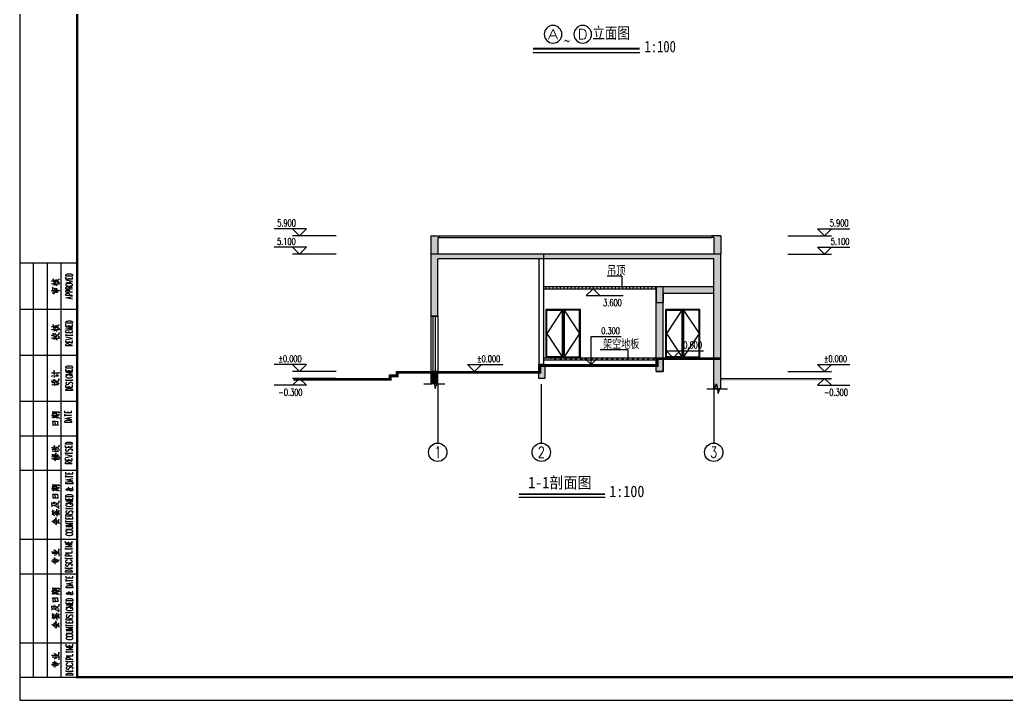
# Model space of a CAD drawing. Extents: x 5279878 to 5976284, y -275259 to -27697.
# Drawn here: x 5315627 to 5358558, y -275259 to -245676 of the extents above; entities that cross this region are included whole.
import ezdxf
from ezdxf.enums import TextEntityAlignment as Align

# ---------------------------------------------------------------- set-up
doc = ezdxf.new("R2010")
doc.units = 0
doc.header["$LTSCALE"] = 1000
doc.header["$MEASUREMENT"] = 0
doc.layers.get('0').update_dxf_attribs({"linetype": 'CONTINUOUS'})
doc.layers.add('_0', color=7, linetype='CONTINUOUS', lineweight=25)
for name, color, linetype in [('AXIS', 3, 'CONTINUOUS'), ('AXIS_TEXT', 7, 'CONTINUOUS'), ('DIM_ELEV', 3, 'CONTINUOUS'), ('DIM_SYMB', 3, 'CONTINUOUS'), ('PUB_DIM', 3, 'CONTINUOUS'), ('PUB_HATCH', 8, 'CONTINUOUS'), ('PUB_TEXT', 7, 'CONTINUOUS'), ('PUB_TITLE', 4, 'CONTINUOUS'), ('PUB_WALL', 9, 'CONTINUOUS'), ('WALL', 2, 'CONTINUOUS'), ('WINDOW', 4, 'CONTINUOUS'), ('剖面', 233, 'CONTINUOUS'), ('图名', 15, 'CONTINUOUS'), ('文字', 11, 'CONTINUOUS')]:
    doc.layers.add(name, color=color, linetype=linetype)
doc.styles.add('_HZTXT', font='txt.shx', dxfattribs={"width": 0.8, "bigfont": 'HZTXT.shx'})
doc.styles.add('_TCH_AXIS', font='COMPLEX', dxfattribs={"bigfont": 'GBCBIG'})
doc.styles.add('_TCH_DIM', font='SIMPLEX', dxfattribs={"bigfont": 'GBCBIG'})
doc.styles.add('COMPLEX', font='COMPLEX')
doc.styles.add('宋体', font='', dxfattribs={"width": 0.7})
doc.styles.get('宋体').set_extended_font_data('SimSun')

# ---------------------------------------------------------------- blocks, each defined once
blk = doc.blocks.new('_AXISO')
blk.add_circle((0, 0), 0.5)
at = {"layer": 'AXIS_TEXT', "style": 'COMPLEX', "width": 1.041667}
blk.add_attdef('A', text='', height=0.56, dxfattribs=at).set_placement((-0.25, -0.28), (0.25, -0.28), align=Align.FIT)
blk = doc.blocks.new('A$C04D97144')
for p, q in [((6, 0), (6, 180)), ((12, 0), (12, 180)), ((18, 0), (18, 180)), ((0, 160), (25, 160)), ((0, 140), (25, 140)), ((0, 120), (25, 120)), ((0, 105), (25, 105)), ((0, 90), (25, 90)), ((0, 60), (25, 60)), ((0, 45), (25, 45)), ((0, 15), (25, 15))]:
    blk.add_line(p, q)
blk.add_lwpolyline([(0, 180), (0, 0), (25, 0), (25, 180)], close=True)
for points in [[(13.86, 172.15), (14.14, 172.35), (14.27, 172.38), (14.34, 172.35)], [(14.77, 171.68), (14.55, 173.26), (14.52, 173.14), (14.6, 172.92)], [(14.74, 172.24), (14.91, 172.21), (15.58, 171.72), (15.62, 171.68), (15.41, 172.54)], [(15.05, 172.71), (15.19, 172.68), (15.62, 172.35), (15.65, 172.32), (15.93, 172.07), (16.21, 171.79), (16.46, 171.47)], [(15.62, 172.92), (15.82, 172.82), (16.28, 172.49), (16.56, 172.15), (16.86, 171.79), (17.09, 171.47), (17.27, 171.22)], [(16.39, 172.38), (16.86, 172.95), (17.09, 173.06), (16.81, 172.89)], [(22.97, 174.41), (20.03, 174.41), (20.03, 174.9), (20.17, 175.1), (20.47, 175.24), (20.72, 175.32), (21.18, 175.38), (21.87, 175.38), (22.28, 175.32), (22.58, 175.24), (22.83, 175.1), (22.97, 174.9), (22.97, 174.41), (22.97, 174.41)], [(22.97, 173), (20.03, 173), (20.03, 173.91)], [(20.03, 171.46), (22.97, 172.02), (20.03, 172.59)], [(21.43, 173), (21.43, 173.56)], [(22.97, 173), (22.97, 173.91)], [(13.78, 167.95), (14.06, 168.13), (14.27, 168.19)], [(13.81, 170.94), (13.95, 171.05), (13.92, 171.02), (17.27, 171.02), (17, 170.98), (16.72, 171.02)], [(14.56, 166.93), (14.41, 169.49), (14.31, 169.43), (14.77, 169.08)], [(14.66, 168.06), (14.71, 168.13), (17.28, 168.09), (17.03, 168.05), (16.72, 168.09)], [(14.8, 171.44), (14.97, 170.34)], [(16.18, 168.75), (16.32, 168.86), (14.97, 169.04), (15.08, 169.08), (15.27, 167.31)], [(14.99, 171.05), (15.44, 170.8), (15.79, 170.59), (16.04, 170.42), (16.29, 170.2)], [(15.02, 167.18), (15.27, 167.25), (16.53, 167.36), (16.29, 167.32), (16.18, 168.75), (16.15, 168.58), (16.21, 168.27)], [(15.19, 171.05), (15.54, 171.41)], [(15.73, 167.59), (15.62, 168.61)], [(20.03, 170.48), (20.17, 170.34), (20.47, 170.2), (20.72, 170.14), (21.18, 170.06), (21.87, 170.06), (22.28, 170.14), (22.58, 170.2), (22.83, 170.34), (22.97, 170.48), (22.97, 170.77), (22.83, 170.91), (22.58, 171.05), (22.28, 171.11), (21.87, 171.19), (21.18, 171.19), (20.72, 171.11), (20.47, 171.05), (20.17, 170.91), (20.03, 170.77), (20.03, 170.48), (20.03, 170.48)], [(22.97, 168.74), (20.03, 168.74), (20.03, 169.37), (20.17, 169.57), (20.33, 169.65), (20.58, 169.71), (20.88, 169.71), (21.18, 169.65), (21.27, 169.57), (21.43, 169.37), (21.43, 168.74)], [(22.97, 167.34), (20.03, 167.34), (20.03, 167.97), (20.17, 168.17), (20.33, 168.24), (20.58, 168.31), (21.02, 168.31), (21.27, 168.24), (21.43, 168.17), (21.57, 167.97), (21.57, 167.34)], [(21.43, 169.23), (22.97, 169.71)], [(14.27, 166.93), (14.52, 166.93), (14.71, 166.88), (14.91, 166.82), (15.05, 166.76)], [(22.97, 165.93), (20.03, 165.93), (20.03, 166.57), (20.17, 166.77), (20.33, 166.84), (20.58, 166.92), (21.02, 166.92), (21.27, 166.84), (21.43, 166.77), (21.57, 166.57), (21.57, 165.93)], [(22.97, 164.39), (20.03, 164.95), (22.97, 165.52)], [(21.98, 164.61), (21.98, 165.3)], [(22.97, 153.91), (20.03, 153.91), (20.03, 154.4), (20.17, 154.6), (20.47, 154.74), (20.72, 154.82), (21.18, 154.88), (21.87, 154.88), (22.28, 154.82), (22.58, 154.74), (22.83, 154.6), (22.97, 154.4), (22.97, 153.91), (22.97, 153.91)], [(13.81, 151.05), (13.95, 151.16), (13.92, 151.13), (17.27, 151.13), (17, 151.1), (16.72, 151.13)], [(13.86, 152.26), (14.14, 152.46), (14.27, 152.49), (14.34, 152.46)], [(14.77, 151.79), (14.55, 153.37), (14.52, 153.26), (14.6, 153.03)], [(14.74, 152.35), (14.91, 152.32), (15.58, 151.84), (15.62, 151.79), (15.41, 152.67)], [(14.8, 151.55), (14.97, 150.45)], [(14.99, 151.16), (15.44, 150.91), (15.79, 150.7), (16.04, 150.53), (16.29, 150.31)], [(15.05, 152.82), (15.19, 152.81), (15.62, 152.46), (15.65, 152.43), (15.93, 152.18), (16.21, 151.9), (16.46, 151.58)], [(15.19, 151.16), (15.54, 151.52)], [(15.62, 153.03), (15.82, 152.95), (16.28, 152.6), (16.56, 152.26), (16.86, 151.9), (17.09, 151.58), (17.27, 151.33)], [(16.39, 152.49), (16.86, 153.06), (17.09, 153.17), (16.81, 153)], [(22.97, 152.51), (20.03, 152.51), (20.03, 153.42)], [(20.03, 150.83), (22.97, 151.18), (20.03, 151.52), (22.97, 151.88), (20.03, 152.23)], [(22.97, 149.7), (20.03, 149.7), (20.03, 150.61)], [(21.43, 152.51), (21.43, 153.06)], [(21.43, 149.7), (21.43, 150.26)], [(22.97, 152.51), (22.97, 153.42)], [(22.97, 149.7), (22.97, 150.61)], [(13.81, 148.52), (14.06, 148.69), (14.23, 148.76), (14.41, 148.76)], [(13.81, 147.36), (13.98, 147.5), (13.92, 147.45), (17.27, 147.45), (17.06, 147.39), (16.78, 147.45)], [(14.71, 148.1), (14.52, 149.54), (14.49, 149.43), (14.55, 149.29)], [(14.74, 147.84), (14.94, 146.76)], [(14.91, 149.01), (15.22, 149.35), (15.36, 149.43), (15.54, 149.54)], [(14.91, 148.47), (15.13, 148.44), (15.54, 148.16), (15.82, 147.95), (15.93, 147.84)], [(14.94, 147.45), (15.33, 147.28), (15.68, 147.08), (15.99, 146.89), (16.28, 146.65)], [(15.08, 147.47), (15.44, 147.88)], [(15.33, 148.98), (15.57, 149.01), (15.96, 148.83), (16.28, 148.66), (16.53, 148.47), (16.72, 148.3), (16.92, 148.13), (17.09, 147.92), (17.27, 147.67)], [(15.73, 148.21), (15.79, 148.3), (17.09, 149.29), (17.12, 149.82), (17.03, 149.32), (16.92, 149.18)], [(20.03, 148.52), (20.03, 148.98), (20.03, 148.71), (22.89, 148.71), (22.89, 148.52), (22.89, 148.98)], [(20.03, 146.76), (22.97, 147.33), (20.03, 147.89)], [(22.97, 145.5), (20.03, 145.5), (20.03, 146.42)], [(21.43, 145.5), (21.43, 146.07)], [(22.97, 145.5), (22.97, 146.42)], [(22.97, 144.03), (20.03, 144.03), (20.03, 144.67), (20.17, 144.88), (20.33, 144.94), (20.58, 145.02), (20.88, 145.02), (21.18, 144.94), (21.27, 144.88), (21.43, 144.67), (21.43, 144.03)], [(21.43, 144.53), (22.97, 145.02)], [(15.13, 131.49), (14.99, 133.33), (14.97, 133.22), (15.02, 132.98)], [(22.97, 134.41), (20.03, 134.41), (20.03, 134.9), (20.17, 135.1), (20.47, 135.25), (20.72, 135.31), (21.18, 135.39), (21.87, 135.39), (22.28, 135.31), (22.58, 135.25), (22.83, 135.1), (22.97, 134.9), (22.97, 134.41), (22.97, 134.41)], [(22.97, 133), (20.03, 133), (20.03, 133.91)], [(21.43, 133), (21.43, 133.56)], [(22.97, 133), (22.97, 133.91)], [(13.78, 132.37), (13.98, 132.39), (17.28, 132.39), (17.06, 132.37), (16.78, 132.39)], [(13.86, 130.75), (14.14, 130.97), (14.28, 131.08), (14.45, 131.15)], [(14.14, 128.29), (14.09, 129.06), (14, 128.99), (14.23, 128.9), (14.42, 128.9), (14.6, 128.9), (14.8, 128.9), (14.88, 128.93), (14.97, 128.99), (14.99, 129.1), (15.02, 129.24), (15.02, 129.45), (14.99, 129.56), (14.94, 129.64)], [(15.13, 130.33), (15.02, 131.11), (14.97, 131.07), (16.72, 131), (16.84, 130.89), (16.04, 131.66)], [(15.51, 128.11), (15.36, 129.21), (15.27, 129.13), (15.51, 129.02), (15.79, 128.88), (16.01, 128.74), (16.21, 128.6), (16.46, 128.37), (16.7, 128.11), (16.89, 127.86), (17.03, 127.66), (17.12, 127.49)], [(15.76, 128.08), (15.76, 128.15), (17, 129.2), (17.03, 129.73), (16.95, 129.2), (16.84, 129.06)], [(22.97, 131.46), (20.03, 131.46), (22.97, 132.45), (20.03, 132.45)], [(20.72, 131.19), (20.47, 131.11), (20.17, 130.97), (20.03, 130.83), (20.03, 130.55), (20.17, 130.42), (20.47, 130.28), (20.72, 130.2), (21.18, 130.14), (21.87, 130.14), (22.28, 130.2), (22.58, 130.28), (22.83, 130.42), (22.97, 130.55), (22.97, 130.83), (22.83, 130.97), (22.58, 131.11), (22.28, 131.19), (21.87, 131.19), (21.87, 130.83)], [(20.03, 129.02), (20.03, 129.48), (20.03, 129.21), (22.89, 129.21), (22.89, 129.02), (22.89, 129.48)], [(13.92, 128.22), (14.17, 128.26), (14.45, 128.26), (14.71, 128.19), (14.97, 128.11), (15.13, 128), (15.27, 127.89), (15.41, 127.75)], [(13.98, 127.12), (14.38, 127.45), (14.55, 127.52)], [(15.16, 126.7), (15.05, 127.45), (14.94, 127.34), (15.16, 127.31), (16.67, 127.3), (16.78, 127.16), (16.18, 127.75)], [(20.47, 128.24), (20.17, 128.1), (20.03, 127.89), (20.03, 127.61), (20.17, 127.41), (20.47, 127.27), (20.72, 127.27), (21.02, 127.33), (21.18, 127.41), (21.27, 127.55), (21.57, 127.97), (21.73, 128.1), (21.87, 128.18), (22.12, 128.24), (22.58, 128.24), (22.83, 128.1), (22.97, 127.89), (22.97, 127.61), (22.83, 127.41), (22.58, 127.27)], [(22.97, 126.01), (20.03, 126.01), (20.03, 126.92)], [(22.97, 124.61), (20.03, 124.61), (20.03, 125.1), (20.17, 125.3), (20.47, 125.44), (20.72, 125.52), (21.18, 125.58), (21.87, 125.58), (22.28, 125.52), (22.58, 125.44), (22.83, 125.3), (22.97, 125.1), (22.97, 124.61), (22.97, 124.61)], [(21.43, 126.01), (21.43, 126.56)], [(22.97, 126.01), (22.97, 126.92)], [(13.75, 113.87), (13.92, 113.91), (16.13, 113.83)], [(13.92, 113.06), (14.09, 113.13), (16.21, 113.13)], [(14.14, 114.51), (14.45, 114.6), (15.08, 114.6), (15.76, 114.57), (16.18, 114.51), (16.64, 114.37), (16.92, 114.2), (17.34, 113.88)], [(14.49, 114.6), (14.34, 115.45), (14.27, 115.36), (15.13, 115.36), (15.19, 115.36), (16.46, 115.39), (16.95, 115.36), (17.23, 115.33), (17.31, 115.31), (16.95, 114.89), (17.2, 115.28)], [(14.69, 112.61), (14.52, 114.29)], [(15.16, 113.16), (15.08, 113.66)], [(15.19, 114.62), (15.11, 115.11)], [(15.65, 113.17), (15.57, 113.63)], [(15.93, 114.57), (15.93, 114.62), (15.85, 115.07)], [(16.29, 112.53), (16.07, 114.29), (16.04, 114.2), (16.13, 114.09)], [(16.39, 113.63), (16.72, 113.94), (16.86, 113.94), (16.61, 113.83)], [(16.46, 113.17), (16.61, 113.16), (16.89, 112.92), (17.09, 112.72), (17.23, 112.53)], [(22.54, 114.92), (19.59, 114.92), (19.59, 115.83)], [(19.59, 113.44), (19.59, 114.43)], [(19.59, 113.94), (22.54, 113.94)], [(22.54, 111.9), (19.59, 112.47), (22.54, 113.03)], [(22.54, 110.72), (19.59, 110.72), (19.59, 111.21), (19.75, 111.41), (20.05, 111.56), (20.3, 111.63), (20.75, 111.7), (21.44, 111.7), (21.85, 111.63), (22.15, 111.56), (22.4, 111.41), (22.54, 111.21), (22.54, 110.72), (22.54, 110.72)], [(21, 114.92), (21, 115.48)], [(21.55, 112.12), (21.55, 112.81)], [(22.54, 114.92), (22.54, 115.83)], [(14.17, 109.58), (14.45, 109.64), (15.08, 109.67), (15.73, 109.69), (15.82, 109.69), (16.28, 109.69), (16.86, 109.69), (16.67, 109.69), (16.5, 110.8), (16.7, 111.02), (16.43, 111.08), (16.1, 111.08), (15.44, 111.12), (14.77, 111.13), (14.2, 111.13), (14.28, 111.16), (14.49, 109.67)], [(15.51, 109.69), (15.33, 110.8), (15.3, 110.69), (15.41, 110.42)], [(13.84, 99.93), (14.17, 99.88), (14.63, 99.71), (15.11, 99.49), (15.41, 99.32), (15.65, 99.21), (15.85, 99.08)], [(14.49, 98.06), (14.34, 99.21), (14.27, 99.08), (15.25, 98.94), (15.25, 99.08), (15.36, 98.23), (15.11, 98.19), (15.41, 98.23), (16.7, 98.2)], [(15.16, 99.49), (14.99, 100.76), (14.97, 100.62), (15.02, 100.39)], [(15.11, 100.2), (15.27, 100.2), (15.73, 100.07), (15.99, 99.96), (16.21, 99.85), (16.42, 99.71), (16.61, 99.54), (16.81, 99.35), (16.95, 99.11), (17.09, 98.89), (17.14, 98.72), (17.2, 98.55)], [(15.54, 99.35), (15.57, 99.43), (17.09, 100.31), (17.12, 100.84), (17.03, 100.34), (16.86, 100.2)], [(16.81, 98.12), (16.04, 99)], [(22.86, 101.27), (19.92, 101.27), (19.92, 101.75), (20.06, 101.97), (20.36, 102.11), (20.61, 102.18), (21.07, 102.24), (21.76, 102.24), (22.17, 102.18), (22.47, 102.11), (22.72, 101.97), (22.86, 101.75), (22.86, 101.27), (22.86, 101.27)], [(22.86, 99.87), (19.92, 99.87), (19.92, 100.78)], [(20.36, 99.3), (20.06, 99.16), (19.92, 98.96), (19.92, 98.67), (20.06, 98.47), (20.36, 98.33), (20.61, 98.33), (20.91, 98.39), (21.07, 98.47), (21.16, 98.61), (21.46, 99.02), (21.62, 99.16), (21.76, 99.24), (22.01, 99.3), (22.47, 99.3), (22.72, 99.16), (22.86, 98.96), (22.86, 98.67), (22.72, 98.47), (22.47, 98.33)], [(21.32, 99.87), (21.32, 100.43)], [(22.86, 99.87), (22.86, 100.78)], [(13.78, 95.27), (13.95, 95.23), (14.41, 94.98), (14.45, 94.98), (14.8, 94.75), (15.08, 94.56), (15.3, 94.35), (15.51, 94.18)], [(13.84, 96.29), (14.27, 96.08), (14.6, 95.91), (14.85, 95.72), (14.91, 95.69), (15.11, 95.55)], [(14.38, 96.02), (14.41, 96.14), (14.28, 96.99), (14.23, 96.93), (14.63, 96.65), (14.97, 96.4), (15.19, 96.16), (15.4, 95.91), (15.58, 95.66), (15.71, 95.49)], [(14.66, 95.91), (14.69, 96.02), (15.71, 97.13), (15.68, 97.5), (15.68, 97.13), (15.57, 96.99)], [(14.74, 94.86), (17.23, 94.86), (17, 94.81), (16.57, 94.86)], [(14.83, 95.3), (16.46, 95.3), (16.28, 95.27), (16.13, 95.3)], [(15.41, 96.4), (15.51, 96.36), (15.54, 96.33), (15.76, 96.05), (15.96, 95.83), (16.1, 95.63)], [(15.76, 96.62), (15.87, 96.57), (15.93, 96.54), (16.21, 96.22), (16.24, 96.16), (16.39, 96), (16.53, 95.77), (16.67, 95.55)], [(16.1, 96.88), (16.29, 96.79), (16.57, 96.47), (16.81, 96.19), (16.95, 95.91), (17.12, 95.63), (17.23, 95.38), (17.28, 95.17)], [(19.92, 97.28), (19.92, 97.75), (19.92, 97.48), (22.78, 97.48), (22.78, 97.28), (22.78, 97.75)], [(19.92, 95.53), (22.86, 96.08), (19.92, 96.65)], [(22.86, 94.26), (19.92, 94.26), (19.92, 95.17)], [(21.32, 94.26), (21.32, 94.83)], [(22.86, 94.26), (22.86, 95.17)], [(22.86, 92.8), (19.92, 92.8), (19.92, 93.43), (20.06, 93.63), (20.22, 93.71), (20.47, 93.77), (20.77, 93.77), (21.07, 93.71), (21.16, 93.63), (21.32, 93.43), (21.32, 92.8)], [(21.32, 93.29), (22.86, 93.77)], [(23.05, 88.31), (20.09, 88.31), (20.09, 89.22)], [(20.09, 86.83), (20.09, 87.82)], [(20.09, 87.33), (23.05, 87.33)], [(23.05, 85.29), (20.09, 85.86), (23.05, 86.42)], [(21.49, 88.31), (21.49, 88.87)], [(22.04, 85.51), (22.04, 86.2)], [(23.05, 88.31), (23.05, 89.22)], [(13.75, 82.18), (13.92, 82.23), (16.13, 82.15)], [(14.14, 82.82), (14.45, 82.9), (15.08, 82.9), (15.76, 82.89), (16.18, 82.82), (16.64, 82.68), (16.92, 82.51), (17.34, 82.19)], [(14.49, 82.9), (14.34, 83.77), (14.27, 83.67), (15.13, 83.67), (15.19, 83.67), (16.46, 83.7), (16.95, 83.67), (17.23, 83.64), (17.31, 83.62), (16.95, 83.2), (17.2, 83.59)], [(14.69, 80.92), (14.52, 82.6)], [(15.16, 81.46), (15.08, 81.97)], [(15.19, 82.93), (15.11, 83.42)], [(15.65, 81.49), (15.57, 81.94)], [(15.93, 82.89), (15.93, 82.93), (15.85, 83.39)], [(16.29, 80.84), (16.07, 82.6), (16.04, 82.51), (16.13, 82.4)], [(16.39, 81.94), (16.72, 82.26), (16.86, 82.26), (16.61, 82.15)], [(23.05, 84.11), (20.09, 84.11), (20.09, 84.6), (20.25, 84.8), (20.55, 84.94), (20.8, 85.02), (21.26, 85.09), (21.95, 85.09), (22.34, 85.02), (22.65, 84.94), (22.89, 84.8), (23.05, 84.6), (23.05, 84.11), (23.05, 84.11)], [(21.35, 82.43), (21.26, 82.43), (21.1, 82.35), (21.1, 82.29), (21.26, 82.21), (21.49, 82.15), (22.2, 82.01), (22.65, 81.87), (22.89, 81.72), (23.05, 81.58), (23.05, 81.3), (22.89, 81.17), (22.75, 81.1), (22.5, 81.03), (22.2, 81.03), (21.95, 81.1), (21.79, 81.17), (21.26, 81.66), (21.1, 81.72), (20.8, 81.8), (20.55, 81.8), (20.25, 81.72), (20.09, 81.58), (20.25, 81.44), (20.55, 81.38), (20.8, 81.38), (21.26, 81.44), (21.65, 81.58), (22.65, 81.94), (22.89, 82.08), (23.05, 82.21), (23.05, 82.35), (22.89, 82.43), (22.75, 82.43)], [(13.92, 81.38), (14.09, 81.44), (16.21, 81.44)], [(14.17, 77.89), (14.45, 77.95), (15.08, 77.98), (15.73, 78), (15.82, 78), (16.28, 78), (16.86, 78), (16.67, 78), (16.5, 79.12), (16.7, 79.34), (16.43, 79.4), (16.1, 79.4), (15.44, 79.43), (14.77, 79.45), (14.2, 79.45), (14.28, 79.48), (14.49, 77.98)], [(15.51, 78), (15.33, 79.12), (15.3, 79.01), (15.41, 78.74)], [(16.46, 81.49), (16.61, 81.46), (16.89, 81.24), (17.09, 81.03), (17.23, 80.84)], [(23.05, 78.5), (20.09, 78.5), (20.09, 78.99), (20.25, 79.21), (20.55, 79.35), (20.8, 79.41), (21.26, 79.49), (21.95, 79.49), (22.34, 79.41), (22.65, 79.35), (22.89, 79.21), (23.05, 78.99), (23.05, 78.5), (23.05, 78.5)], [(23.05, 77.11), (20.09, 77.11), (20.09, 78.02)], [(21.49, 77.11), (21.49, 77.67)], [(23.05, 77.11), (23.05, 78.02)], [(14.14, 74.09), (14, 76.02), (13.89, 75.88), (14.06, 75.82), (14.6, 75.63), (15.13, 75.42), (15.08, 75.38), (15.08, 75.42), (14.97, 76.24), (14.88, 76.16), (15.19, 76.02), (15.47, 75.88), (15.68, 75.77), (15.85, 75.63), (16.13, 75.42), (16.35, 75.24), (16.57, 75), (16.72, 74.8), (16.89, 74.54), (17.06, 74.26), (17.2, 74.04)], [(14.23, 74.8), (14.38, 74.8), (14.91, 74.69), (15.22, 74.61), (15.54, 74.5), (15.87, 74.36), (16.15, 74.18), (16.5, 73.98), (16.75, 73.79), (16.98, 73.55), (17.09, 73.44)], [(15.05, 71.43), (16.13, 72.56), (16.13, 73.02), (16.1, 72.56), (15.9, 72.33)], [(15.22, 74.69), (17.12, 76.16), (17.12, 76.76), (17.06, 76.23), (17.03, 76.16), (16.81, 75.94)], [(23.05, 75.57), (20.09, 75.57), (23.05, 76.56), (20.09, 76.56)], [(20.8, 75.28), (20.55, 75.22), (20.25, 75.08), (20.09, 74.94), (20.09, 74.65), (20.25, 74.51), (20.55, 74.37), (20.8, 74.31), (21.26, 74.23), (21.95, 74.23), (22.34, 74.31), (22.65, 74.37), (22.89, 74.51), (23.05, 74.65), (23.05, 74.94), (22.89, 75.08), (22.65, 75.22), (22.34, 75.28), (21.95, 75.28), (21.95, 74.94)], [(20.11, 73.11), (20.11, 73.59), (20.11, 73.32), (22.95, 73.32), (22.95, 73.11), (22.95, 73.59)], [(13.92, 72), (14.06, 72.03), (14.85, 71.69)], [(13.92, 70.95), (14.12, 70.92), (14.55, 70.7), (14.88, 70.49), (15.16, 70.27)], [(14.23, 67.74), (15.76, 69.05), (15.76, 69.08), (15.79, 69.5), (15.71, 69.05), (15.57, 68.87)], [(14.49, 70.73), (14.41, 71.54)], [(14.56, 71.83), (14.42, 72.85)], [(14.52, 70.92), (14.94, 71.12)], [(14.6, 72.14), (15.05, 72.39)], [(14.85, 71.48), (14.99, 71.47), (15.51, 71.01), (15.57, 70.98), (15.82, 70.74), (16.13, 70.35), (16.28, 70.16), (16.42, 69.96)], [(15.76, 71.86), (15.87, 70.95)], [(16.04, 66.69), (16.07, 66.82), (15.9, 68.76), (15.87, 68.65), (15.9, 68.54)], [(16.04, 71.37), (16.46, 71.48), (16.7, 71.43), (16.39, 71.43)], [(16.07, 72.08), (16.28, 72.08), (17.06, 71.75)], [(16.28, 70.84), (16.64, 70.98), (16.81, 70.98), (16.57, 70.95)], [(17.14, 70.46), (17, 72.63), (17, 72.49), (17.03, 72.17)], [(20.55, 72.35), (20.25, 72.2), (20.09, 72), (20.09, 71.72), (20.25, 71.51), (20.55, 71.37), (20.8, 71.37), (21.1, 71.43), (21.26, 71.51), (21.35, 71.65), (21.65, 72.06), (21.79, 72.2), (21.95, 72.28), (22.2, 72.35), (22.65, 72.35), (22.89, 72.2), (23.05, 72), (23.05, 71.72), (22.89, 71.51), (22.65, 71.37)], [(23.05, 70.04), (20.09, 70.04), (20.09, 70.66), (20.25, 70.88), (20.39, 70.95), (20.64, 71.03), (20.94, 71.03), (21.26, 70.95), (21.35, 70.88), (21.49, 70.66), (21.49, 70.04)], [(23.05, 68.7), (20.09, 68.7), (20.09, 69.61)], [(21.49, 70.52), (23.05, 71.03)], [(21.49, 68.7), (21.49, 69.27)], [(23.05, 68.7), (23.05, 69.61)], [(13.89, 67.85), (14.03, 67.84), (14.49, 67.57), (14.97, 67.24), (15.27, 66.96), (15.62, 66.61), (15.93, 66.27)], [(15.4, 67.27), (15.4, 67.29), (15.4, 67.35), (15.27, 68.26), (15.27, 68.13), (15.33, 67.99)], [(16.13, 67.63), (16.24, 67.6), (16.78, 67.18), (17.09, 66.93), (17.12, 66.83), (16.86, 68.4), (16.39, 67.99)], [(16.86, 68.4), (17, 68.51), (17.17, 68.59)], [(20.09, 67.24), (20.09, 68.21)], [(20.09, 67.73), (23.05, 67.73)], [(23.05, 65.76), (20.09, 65.76), (23.05, 66.75), (20.09, 66.75)], [(20.09, 64.44), (22.2, 64.44), (22.65, 64.51), (22.89, 64.65), (23.05, 64.85), (23.05, 64.99), (22.89, 65.21), (22.65, 65.35), (22.2, 65.42), (20.09, 65.42)], [(20.09, 63.39), (20.25, 63.25), (20.55, 63.11), (20.8, 63.05), (21.26, 62.97), (21.95, 62.97), (22.34, 63.05), (22.65, 63.11), (22.89, 63.25), (23.05, 63.39), (23.05, 63.67), (22.89, 63.81), (22.65, 63.94), (22.34, 64.02), (21.95, 64.08), (21.26, 64.08), (20.8, 64.02), (20.55, 63.94), (20.25, 63.81), (20.09, 63.67), (20.09, 63.39), (20.09, 63.39)], [(20.8, 62.68), (20.55, 62.62), (20.25, 62.48), (20.09, 62.34), (20.09, 62.06), (20.25, 61.91), (20.55, 61.77), (20.8, 61.71), (21.26, 61.63), (21.95, 61.63), (22.34, 61.71), (22.65, 61.77), (22.89, 61.91), (23.05, 62.06), (23.05, 62.34), (22.89, 62.48), (22.65, 62.62), (22.34, 62.68)], [(17.12, 52.63), (16.98, 55.83), (16.95, 55.69), (17, 55.38)], [(22.81, 58.27), (19.86, 58.27), (19.86, 59.18)], [(22.81, 56.73), (19.86, 56.73), (22.81, 57.72), (19.86, 57.72)], [(19.87, 55.68), (19.87, 56.15), (19.87, 55.88), (22.72, 55.88), (22.72, 55.68), (22.72, 56.15)], [(21.26, 58.27), (21.26, 58.83)], [(22.81, 58.27), (22.81, 59.18)], [(13.86, 54.53), (14.09, 54.59), (17.03, 54.53)], [(14.06, 53.82), (14.31, 53.87), (17.06, 53.87)], [(14.8, 55.44), (15.16, 55.38), (15.71, 55.02), (16.28, 54.56)], [(14.91, 53.02), (15.85, 53.43), (16.15, 53.48)], [(15.36, 49.2), (15.19, 52.03), (15.16, 51.89), (15.19, 51.72)], [(19.86, 54.07), (22.81, 54.07), (22.81, 54.91)], [(22.81, 52.6), (19.86, 52.6), (19.86, 53.23), (20.01, 53.45), (20.16, 53.51), (20.41, 53.59), (20.86, 53.59), (21.11, 53.51), (21.26, 53.45), (21.41, 53.23), (21.41, 52.6)], [(19.87, 51.48), (19.87, 51.95), (19.87, 51.69), (22.72, 51.69), (22.72, 51.48), (22.72, 51.95)], [(13.84, 50.54), (14.06, 50.56), (15.11, 50.34), (16.04, 50.08), (15.99, 50.02), (15.79, 51.39), (15.71, 51.36), (16.84, 50.68)], [(14.74, 49.71), (14.55, 51.5), (14.55, 51.39), (14.6, 51.18)], [(16.46, 50.05), (16.7, 50.4), (16.84, 50.62), (16.98, 50.87), (17.09, 51.01), (17.23, 51.11)], [(20.56, 50.85), (20.31, 50.78), (20.01, 50.65), (19.86, 50.51), (19.86, 50.23), (20.01, 50.08), (20.31, 49.94), (20.56, 49.88), (21.02, 49.8), (21.71, 49.8), (22.1, 49.88), (22.42, 49.94), (22.65, 50.08), (22.81, 50.23), (22.81, 50.51), (22.65, 50.65), (22.42, 50.78), (22.1, 50.85)], [(20.31, 49.31), (20.01, 49.17), (19.86, 48.97), (19.86, 48.69), (20.01, 48.47), (20.31, 48.34), (20.56, 48.34), (20.86, 48.4), (21.02, 48.47), (21.11, 48.61), (21.41, 49.03), (21.55, 49.17), (21.71, 49.24), (21.96, 49.31), (22.42, 49.31), (22.65, 49.17), (22.81, 48.97), (22.81, 48.69), (22.65, 48.47), (22.42, 48.34)], [(19.87, 47.29), (19.87, 47.74), (19.87, 47.48), (22.72, 47.48), (22.72, 47.29), (22.72, 47.74)], [(22.81, 45.67), (19.86, 45.67), (19.86, 46.16), (20.01, 46.38), (20.31, 46.52), (20.56, 46.58), (21.02, 46.66), (21.71, 46.66), (22.1, 46.58), (22.42, 46.52), (22.65, 46.38), (22.81, 46.16), (22.81, 45.67), (22.81, 45.67)], [(23.13, 43.08), (20.19, 43.08), (20.19, 43.99)], [(21.59, 43.08), (21.59, 43.64)], [(23.13, 43.08), (23.13, 43.99)], [(14.49, 37.91), (14.34, 38.76), (14.27, 38.68), (15.13, 38.68), (15.19, 38.68), (16.46, 38.71), (16.95, 38.68), (17.23, 38.65), (17.31, 38.62), (16.95, 38.19), (17.2, 38.59)], [(20.19, 41.62), (20.19, 42.59)], [(20.19, 42.1), (23.13, 42.1)], [(23.13, 40.08), (20.19, 40.63), (23.13, 41.19)], [(23.13, 38.88), (20.19, 38.88), (20.19, 39.37), (20.33, 39.58), (20.63, 39.72), (20.88, 39.79), (21.33, 39.86), (22.03, 39.86), (22.43, 39.79), (22.73, 39.72), (22.98, 39.58), (23.13, 39.37), (23.13, 38.88), (23.13, 38.88)], [(22.14, 40.28), (22.14, 40.97)], [(13.75, 37.17), (13.92, 37.23), (16.13, 37.14)], [(13.92, 36.39), (14.09, 36.43), (16.21, 36.43)], [(14.14, 37.83), (14.45, 37.91), (15.08, 37.91), (15.76, 37.88), (16.18, 37.83), (16.64, 37.69), (16.92, 37.52), (17.34, 37.2)], [(14.17, 32.9), (14.45, 32.95), (15.08, 32.98), (15.73, 33.01), (15.82, 33.01), (16.28, 33.01), (16.86, 33.01), (16.67, 33.01), (16.5, 34.11), (16.7, 34.34), (16.43, 34.39), (16.1, 34.39), (15.44, 34.42), (14.77, 34.45), (14.2, 34.45), (14.28, 34.49), (14.49, 32.98)], [(14.69, 35.93), (14.52, 37.6)], [(15.16, 36.46), (15.08, 36.98)], [(15.19, 37.94), (15.11, 38.43)], [(15.65, 36.5), (15.57, 36.95)], [(15.93, 37.88), (15.93, 37.94), (15.85, 38.4)], [(16.29, 35.84), (16.07, 37.6), (16.04, 37.52), (16.13, 37.41)], [(16.39, 36.95), (16.72, 37.27), (16.86, 37.27), (16.61, 37.14)], [(16.46, 36.5), (16.61, 36.46), (16.89, 36.24), (17.09, 36.04), (17.23, 35.84)], [(21.43, 37.2), (21.33, 37.2), (21.18, 37.12), (21.18, 37.06), (21.33, 36.98), (21.59, 36.92), (22.28, 36.78), (22.73, 36.64), (22.98, 36.5), (23.13, 36.35), (23.13, 36.09), (22.98, 35.95), (22.83, 35.87), (22.58, 35.8), (22.28, 35.8), (22.03, 35.87), (21.88, 35.95), (21.33, 36.43), (21.18, 36.5), (20.88, 36.57), (20.63, 36.57), (20.33, 36.5), (20.19, 36.35), (20.33, 36.21), (20.63, 36.15), (20.88, 36.15), (21.33, 36.21), (21.73, 36.35), (22.73, 36.72), (22.98, 36.86), (23.13, 36.98), (23.13, 37.12), (22.98, 37.2), (22.83, 37.2)], [(14.14, 29.1), (14, 31.03), (13.89, 30.89), (14.06, 30.82), (14.6, 30.62), (15.13, 30.43), (15.08, 30.37), (15.08, 30.43), (14.97, 31.25), (14.88, 31.17), (15.19, 31.03), (15.47, 30.89), (15.68, 30.76), (15.85, 30.62), (16.13, 30.43), (16.35, 30.23), (16.57, 30.01), (16.72, 29.8), (16.89, 29.55), (17.06, 29.27), (17.2, 29.03)], [(15.22, 29.69), (17.12, 31.17), (17.12, 31.77), (17.06, 31.22), (17.03, 31.17), (16.81, 30.93)], [(15.51, 33.01), (15.33, 34.11), (15.3, 34), (15.41, 33.75)], [(23.13, 33.28), (20.19, 33.28), (20.19, 33.78), (20.33, 33.98), (20.63, 34.12), (20.88, 34.19), (21.33, 34.27), (22.03, 34.27), (22.43, 34.19), (22.73, 34.12), (22.98, 33.98), (23.13, 33.78), (23.13, 33.28), (23.13, 33.28)], [(23.13, 31.88), (20.19, 31.88), (20.19, 32.79)], [(23.13, 30.34), (20.19, 30.34), (23.13, 31.33), (20.19, 31.33)], [(20.88, 30.06), (20.63, 29.99), (20.33, 29.85), (20.19, 29.71), (20.19, 29.43), (20.33, 29.29), (20.63, 29.14), (20.88, 29.08), (21.33, 29.02), (22.03, 29.02), (22.43, 29.08), (22.73, 29.14), (22.98, 29.29), (23.13, 29.43), (23.13, 29.71), (22.98, 29.85), (22.73, 29.99), (22.43, 30.06), (22.03, 30.06), (22.03, 29.71)], [(21.59, 31.88), (21.59, 32.44)], [(23.13, 31.88), (23.13, 32.79)], [(13.92, 26.99), (14.06, 27.02), (14.85, 26.69)], [(13.92, 25.95), (14.12, 25.92), (14.55, 25.69), (14.88, 25.5), (15.16, 25.26)], [(14.23, 29.8), (14.38, 29.8), (14.91, 29.69), (15.22, 29.6), (15.54, 29.49), (15.87, 29.35), (16.15, 29.18), (16.5, 28.99), (16.75, 28.78), (16.98, 28.56), (17.09, 28.45)], [(14.49, 25.72), (14.41, 26.55)], [(14.56, 26.83), (14.42, 27.86)], [(14.52, 25.92), (14.94, 26.13)], [(14.6, 27.15), (15.05, 27.4)], [(14.85, 26.49), (14.99, 26.46), (15.51, 26), (15.57, 25.99), (15.82, 25.75), (16.13, 25.36), (16.28, 25.15), (16.42, 24.97)], [(15.05, 26.43), (16.13, 27.57), (16.13, 28.01), (16.1, 27.57), (15.9, 27.34)], [(15.76, 26.85), (15.87, 25.95)], [(16.04, 26.38), (16.46, 26.49), (16.7, 26.43), (16.39, 26.43)], [(16.07, 27.09), (16.28, 27.09), (17.06, 26.74)], [(16.28, 25.84), (16.64, 25.99), (16.81, 25.99), (16.57, 25.95)], [(17.14, 25.47), (17, 27.62), (17, 27.48), (17.03, 27.16)], [(20.19, 27.89), (20.19, 28.36), (20.19, 28.09), (23.05, 28.09), (23.05, 27.89), (23.05, 28.36)], [(20.63, 27.12), (20.33, 26.98), (20.19, 26.77), (20.19, 26.49), (20.33, 26.28), (20.63, 26.14), (20.88, 26.14), (21.18, 26.21), (21.33, 26.28), (21.43, 26.43), (21.73, 26.83), (21.88, 26.98), (22.03, 27.05), (22.28, 27.12), (22.73, 27.12), (22.98, 26.98), (23.13, 26.77), (23.13, 26.49), (22.98, 26.28), (22.73, 26.14)], [(23.13, 24.81), (20.19, 24.81), (20.19, 25.44), (20.33, 25.66), (20.49, 25.72), (20.74, 25.8), (21.04, 25.8), (21.33, 25.72), (21.43, 25.66), (21.59, 25.44), (21.59, 24.81)], [(21.59, 25.3), (23.13, 25.8)], [(13.89, 22.86), (14.03, 22.83), (14.49, 22.58), (14.97, 22.23), (15.27, 21.95), (15.62, 21.62), (15.93, 21.27)], [(14.23, 22.75), (15.76, 24.05), (15.76, 24.09), (15.79, 24.51), (15.71, 24.05), (15.57, 23.88)], [(15.4, 22.26), (15.4, 22.29), (15.4, 22.36), (15.27, 23.25), (15.27, 23.14), (15.33, 23)], [(16.04, 21.7), (16.07, 21.81), (15.9, 23.77), (15.87, 23.66), (15.9, 23.54)], [(16.13, 22.64), (16.24, 22.61), (16.78, 22.18), (17.09, 21.93), (17.12, 21.84), (16.86, 23.39), (16.39, 23)], [(16.86, 23.39), (17, 23.52), (17.17, 23.6)], [(23.13, 23.49), (20.19, 23.49), (20.19, 24.38)], [(20.19, 22.01), (20.19, 22.99)], [(20.19, 22.5), (23.13, 22.5)], [(23.13, 20.54), (20.19, 20.54), (23.13, 21.52), (20.19, 21.52)], [(21.59, 23.49), (21.59, 24.04)], [(23.13, 23.49), (23.13, 24.38)], [(20.19, 19.22), (22.28, 19.22), (22.73, 19.28), (22.98, 19.42), (23.13, 19.62), (23.13, 19.77), (22.98, 19.99), (22.73, 20.13), (22.28, 20.19), (20.19, 20.19)], [(20.19, 18.16), (20.33, 18.02), (20.63, 17.88), (20.88, 17.82), (21.33, 17.74), (22.03, 17.74), (22.43, 17.82), (22.73, 17.88), (22.98, 18.02), (23.13, 18.16), (23.13, 18.45), (22.98, 18.59), (22.73, 18.73), (22.43, 18.79), (22.03, 18.85), (21.33, 18.85), (20.88, 18.79), (20.63, 18.73), (20.33, 18.59), (20.19, 18.45), (20.19, 18.16), (20.19, 18.16)], [(20.88, 17.46), (20.63, 17.39), (20.33, 17.25), (20.19, 17.11), (20.19, 16.83), (20.33, 16.69), (20.63, 16.54), (20.88, 16.48), (21.33, 16.42), (22.03, 16.42), (22.43, 16.48), (22.73, 16.54), (22.98, 16.69), (23.13, 16.83), (23.13, 17.11), (22.98, 17.25), (22.73, 17.39), (22.43, 17.46)], [(23.13, 13.43), (20.19, 13.43), (20.19, 14.35)], [(21.59, 13.43), (21.59, 14)], [(23.13, 13.43), (23.13, 14.35)], [(13.86, 9.54), (14.09, 9.59), (17.03, 9.54)], [(14.06, 8.82), (14.31, 8.88), (17.06, 8.88)], [(14.8, 10.43), (15.16, 10.39), (15.71, 10.01), (16.28, 9.55)], [(17.12, 7.64), (16.98, 10.84), (16.95, 10.7), (17, 10.39)], [(23.13, 11.89), (20.19, 11.89), (23.13, 12.87), (20.19, 12.87)], [(20.19, 10.84), (20.19, 11.31), (20.19, 11.05), (23.05, 11.05), (23.05, 10.84), (23.05, 11.31)], [(20.19, 9.24), (23.13, 9.24), (23.13, 10.07)], [(23.13, 7.76), (20.19, 7.76), (20.19, 8.39), (20.33, 8.61), (20.49, 8.67), (20.74, 8.75), (21.18, 8.75), (21.43, 8.67), (21.59, 8.61), (21.73, 8.39), (21.73, 7.76)], [(13.84, 5.53), (14.06, 5.56), (15.11, 5.34), (16.04, 5.08), (15.99, 5.03), (15.79, 6.38), (15.71, 6.37), (16.84, 5.67)], [(14.74, 4.72), (14.55, 6.51), (14.55, 6.38), (14.6, 6.19)], [(14.91, 8.03), (15.85, 8.42), (16.15, 8.49)], [(15.36, 4.2), (15.19, 7.04), (15.16, 6.9), (15.19, 6.73)], [(16.46, 5.06), (16.7, 5.39), (16.84, 5.63), (16.98, 5.88), (17.09, 6.02), (17.23, 6.1)], [(20.19, 6.65), (20.19, 7.12), (20.19, 6.85), (23.05, 6.85), (23.05, 6.65), (23.05, 7.12)], [(20.88, 6.02), (20.63, 5.94), (20.33, 5.8), (20.19, 5.66), (20.19, 5.39), (20.33, 5.25), (20.63, 5.11), (20.88, 5.03), (21.33, 4.97), (22.03, 4.97), (22.43, 5.03), (22.73, 5.11), (22.98, 5.25), (23.13, 5.39), (23.13, 5.66), (22.98, 5.8), (22.73, 5.94), (22.43, 6.02)], [(20.63, 4.48), (20.33, 4.34), (20.19, 4.12), (20.19, 3.85), (20.33, 3.63), (20.63, 3.49), (20.88, 3.49), (21.18, 3.57), (21.33, 3.63), (21.43, 3.77), (21.73, 4.2), (21.88, 4.34), (22.03, 4.4), (22.28, 4.48), (22.73, 4.48), (22.98, 4.34), (23.13, 4.12), (23.13, 3.85), (22.98, 3.63), (22.73, 3.49)], [(20.19, 2.45), (20.19, 2.91), (20.19, 2.64), (23.05, 2.64), (23.05, 2.45), (23.05, 2.91)], [(23.13, 0.84), (20.19, 0.84), (20.19, 1.32), (20.33, 1.54), (20.63, 1.67), (20.88, 1.75), (21.33, 1.81), (22.03, 1.81), (22.43, 1.75), (22.73, 1.67), (22.98, 1.54), (23.13, 1.32), (23.13, 0.84), (23.13, 0.84)]]:
    blk.add_lwpolyline(points)
blk = doc.blocks.new('A$C1BD43FEB')
blk.add_blockref('A$C04D97144', (0, 0))
blk = doc.blocks.new('GXED01100007000C')
blk.add_blockref('A$C1BD43FEB', (-25, 0))
blk = doc.blocks.new('$TCHSYS$WIN2D')
for p, q in [((-0.5, 0.5), (0.5, 0.5)), ((-0.5, 0.5), (-0.5, -0.5)), ((0.5, 0.5), (0.5, -0.5)), ((0.5, 0.167), (-0.5, 0.167)), ((0.5, -0.167), (-0.5, -0.167)), ((-0.5, -0.5), (0.5, -0.5))]:
    blk.add_line(p, q)

msp = doc.modelspace()

# ---------------------------------------------------------------- hatches: boundary and pattern name
h = msp.add_hatch(color=0)
h.dxf.hatch_style = 1
h.paths.add_polyline_path([(5345799.9, -257267.1), (5343300.2, -257267.1), (5343300.2, -257967.1), (5343600.6, -257967.1), (5343600.6, -257567.1), (5345799.9, -257567.1)])
h = msp.add_hatch(color=0)
h.dxf.hatch_style = 1
h.paths.add_polyline_path([(5343300.2, -260967.1), (5343600.2, -260967.1), (5343600.2, -260367.1), (5343300.2, -260367.1)])
h = msp.add_hatch(color=0)
h.dxf.hatch_style = 1
h.paths.add_polyline_path([(5338449.9, -260667.1), (5338199.9, -260667.1), (5338199.9, -261267.1), (5338449.9, -261267.1)])
at = {"layer": '_0'}
for points in [[(5333499.9, -255066.9), (5333879.9, -255066.9), (5333879.9, -255146.9), (5333799.9, -255146.9), (5333799.9, -255866.9), (5333499.9, -255866.9)], [(5346099.9, -255066.9), (5345719.9, -255066.9), (5345719.9, -255146.9), (5345799.9, -255146.9), (5345799.9, -255866.9), (5346099.9, -255866.9)], [(5346099.9, -261267.1), (5346099.9, -261367.1), (5350913, -261367.1), (5350913, -261267.1)]]:
    msp.add_hatch(color=0, dxfattribs=at).paths.add_polyline_path(points)
h = msp.add_hatch(dxfattribs=at)
h.set_pattern_fill('ANSI31', color=0, scale=100, angle=45, style=0)
h.set_pattern_definition([(90, (-3725167.28, 463977.65), (-158.75, 1e-14), [])])
h.paths.add_polyline_path([(5343300.2, -257367.1), (5343300.2, -257267.1), (5338399.9, -257267.1), (5338399.9, -257367.1)])
h = msp.add_hatch(dxfattribs=at)
h.set_pattern_fill('ANSI31', color=0, scale=100, style=0)
h.set_pattern_definition([(45, (-3725167.28, 463977.65), (-112.2532015, 112.2532015), [])])
h.paths.add_polyline_path([(5343300.2, -260467.1), (5343300.2, -260367.1), (5338699.9, -260367.1), (5338699.9, -260467.1)])
at = {"layer": 'PUB_HATCH'}
for points in [[(5333539.9, -255906.9), (5333499.9, -255866.9), (5333499.9, -258567.1), (5333799.9, -258567.1), (5333799.9, -256066.9), (5333759.9, -256026.9)], [(5338299.9, -256066.9), (5338299.9, -255866.9), (5333499.9, -255866.9), (5333539.9, -255906.9), (5333759.9, -256026.9), (5333799.9, -256066.9)], [(5345839.9, -256026.9), (5346059.9, -255906.9), (5346099.9, -255866.9), (5338299.9, -255866.9), (5338299.9, -256066.9), (5345799.9, -256066.9)], [(5345799.9, -261719.4), (5346099.9, -261719.4), (5346099.9, -255866.9), (5346059.9, -255906.9), (5345839.9, -256026.9), (5345799.9, -256066.9)], [(5343300.2, -260972.2), (5343600.2, -260972.2), (5343600.2, -257267.1), (5343300.2, -257267.1)], [(5333799.9, -261491.8), (5333799.9, -260967.1), (5333499.9, -260967.1), (5333499.9, -261491.8)]]:
    msp.add_hatch(color=256, dxfattribs=at).paths.add_polyline_path(points)
at = {"layer": 'PUB_WALL'}
for color, points in [(256, [(5333499.9, -255866.9), (5333499.9, -258567.1), (5333539.9, -258527.1), (5333539.9, -255906.9)]), (0, [(5338299.9, -255866.9), (5333499.9, -255866.9), (5333539.9, -255906.9), (5338299.9, -255906.9)]), (0, [(5346099.9, -255866.9), (5338299.9, -255866.9), (5338299.9, -255906.9), (5346059.9, -255906.9)]), (256, [(5346099.9, -261719.4), (5346099.9, -255866.9), (5346059.9, -255906.9), (5346059.9, -261719.4)]), (256, [(5333799.9, -258567.1), (5333799.9, -256066.9), (5333759.9, -256026.9), (5333759.9, -258527.1)]), (0, [(5338299.9, -256066.9), (5333799.9, -256066.9), (5333759.9, -256026.9), (5338299.9, -256026.9)]), (0, [(5338199.9, -256066.9), (5338199.9, -260667.1), (5338239.9, -260667.1), (5338239.9, -256066.9)]), (0, [(5345799.9, -256066.9), (5338299.9, -256066.9), (5338299.9, -256026.9), (5345839.9, -256026.9)]), (0, [(5338399.9, -256066.9), (5338399.9, -260667.1), (5338359.9, -260667.1), (5338359.9, -256066.9)]), (256, [(5345799.9, -261719.4), (5345799.9, -256066.9), (5345839.9, -256026.9), (5345839.9, -261719.4)]), (256, [(5343300.2, -260972.2), (5343300.2, -257267.1), (5343340.2, -257267.1), (5343340.2, -260972.2)]), (256, [(5343300.2, -257267.1), (5343600.2, -257267.1), (5343600.2, -257307.1), (5343300.2, -257307.1)]), (256, [(5343600.2, -260972.2), (5343600.2, -257267.1), (5343560.2, -257267.1), (5343560.2, -260972.2)]), (256, [(5333499.9, -258567.1), (5333799.9, -258567.1), (5333759.9, -258527.1), (5333539.9, -258527.1)]), (256, [(5333799.9, -260967.1), (5333499.9, -260967.1), (5333539.9, -261007.1), (5333759.9, -261007.1)]), (256, [(5333499.9, -260967.1), (5333499.9, -261491.8), (5333539.9, -261451.8), (5333539.9, -261007.1)]), (256, [(5333799.9, -261491.8), (5333799.9, -260967.1), (5333759.9, -261007.1), (5333759.9, -261451.8)]), (0, [(5338399.9, -260667.1), (5338199.9, -260667.1), (5338199.9, -260627.1), (5338399.9, -260627.1)]), (256, [(5343300.2, -260972.2), (5343600.2, -260972.2), (5343600.2, -260932.2), (5343300.2, -260932.2)]), (256, [(5333499.9, -261491.8), (5333799.9, -261491.8), (5333759.9, -261451.8), (5333539.9, -261451.8)]), (256, [(5345799.9, -261719.4), (5346099.9, -261719.4), (5346099.9, -261679.4), (5345799.9, -261679.4)])]:
    msp.add_hatch(color=color, dxfattribs=at).paths.add_polyline_path(points)

# ---------------------------------------------------------------- linework, layer by layer
at = {"color": 0}
msp.add_line((5343300.2, -257967.1), (5343600.6, -257967.1), dxfattribs=at)
at = {"color": 0, "const_width": 100}
msp.add_lwpolyline([(5327519.2, -261317.1), (5331749.9, -261317.1), (5331749.9, -261167.1), (5332049.9, -261167.1), (5332049.9, -261017.1), (5338249.9, -261017.1), (5338249.9, -260717.1), (5343350.2, -260717.1), (5343350.2, -260417.1), (5346099.9, -260417.1)], dxfattribs=at)
at = {"color": 0}
for points in [[(5327519.2, -261267.1), (5331699.9, -261267.1), (5331699.9, -261117.1), (5331999.9, -261117.1), (5331999.9, -260967.1), (5338199.9, -260967.1), (5338199.9, -260667.1), (5343300.2, -260667.1), (5343300.2, -260367.1), (5346099.9, -260367.1)], [(5343300.2, -260367.1), (5343600.2, -260367.1), (5343600.2, -260967.1), (5343300.2, -260967.1), (5343300.2, -260367.1)], [(5327519.2, -261267.1), (5331699.9, -261267.1), (5331699.9, -261117.1), (5331999.9, -261117.1), (5331999.9, -260967.1)], [(5338199.9, -260667.1), (5338449.9, -260667.1), (5338449.9, -261267.1), (5338199.9, -261267.1), (5338199.9, -260667.1)]]:
    msp.add_lwpolyline(points, dxfattribs=at)
at = {"layer": '_0', "color": 0}
for p, q in [((5333879.9, -255066.9), (5345719.9, -255066.9)), ((5333879.9, -255146.9), (5345719.9, -255146.9)), ((5338399.9, -255866.9), (5338399.9, -257267.1)), ((5338399.9, -257267.1), (5343300.2, -257267.1)), ((5338399.9, -257367.1), (5343300.2, -257367.1)), ((5338399.9, -257367.1), (5338399.9, -260367.1)), ((5343300.2, -257267.1), (5345800.2, -257267.1)), ((5343600.6, -257567.1), (5345800.2, -257567.1)), ((5338399.9, -260367.1), (5343699.9, -260367.1)), ((5338399.9, -260467.1), (5343300.2, -260467.1)), ((5338399.9, -260467.1), (5338399.9, -260667.1)), ((5343899.9, -260367.1), (5345799.9, -260367.1))]:
    msp.add_line(p, q, dxfattribs=at)
for points in [[(5331999.9, -261117.1), (5331999.9, -260967.1), (5333499.9, -260967.1)], [(5331699.9, -261267.1), (5331699.9, -261117.1), (5331999.9, -261117.1)], [(5346099.9, -261267.1), (5350913, -261267.1)]]:
    msp.add_lwpolyline(points, dxfattribs=at)
at = {"layer": 'AXIS', "color": 0}
for p, q in [((5333799.9, -261512), (5333799.9, -264080.1)), ((5338299.9, -261512), (5338299.9, -264080.1)), ((5345799.9, -261512), (5345799.9, -264080.1))]:
    msp.add_line(p, q, dxfattribs=at)
at = {"layer": 'DIM_ELEV'}
for p, q in [((5328087.4, -254766.9), (5326683.4, -254766.9)), ((5327787.4, -255066.9), (5327487.4, -254766.9)), ((5327787.4, -255066.9), (5328087.4, -254766.9)), ((5350613, -255066.9), (5350313, -254766.9)), ((5350313, -254766.9), (5351717, -254766.9)), ((5350613, -255066.9), (5350913, -254766.9)), ((5329384.7, -255066.9), (5327487.4, -255066.9)), ((5349015.7, -255066.9), (5350913, -255066.9)), ((5328087.4, -255566.9), (5326683.4, -255566.9)), ((5327787.4, -255866.9), (5327487.4, -255566.9)), ((5329384.7, -255866.9), (5327487.4, -255866.9)), ((5327787.4, -255866.9), (5328087.4, -255566.9)), ((5349015.7, -255866.9), (5350913, -255866.9)), ((5350613, -255866.9), (5350313, -255566.9)), ((5350313, -255566.9), (5351717, -255566.9)), ((5350613, -255866.9), (5350913, -255566.9)), ((5328087.4, -260667.1), (5326683.4, -260667.1)), ((5327787.4, -260967.1), (5327487.4, -260667.1)), ((5329384.7, -260967.1), (5327487.4, -260967.1)), ((5327787.4, -260967.1), (5328087.4, -260667.1)), ((5349015.7, -260967.1), (5350913, -260967.1)), ((5350613, -260967.1), (5350313, -260667.1)), ((5350313, -260667.1), (5351717, -260667.1)), ((5350613, -260967.1), (5350913, -260667.1)), ((5327787.4, -261267.1), (5327487.4, -261567.1)), ((5329384.7, -261267.1), (5327487.4, -261267.1)), ((5327787.4, -261267.1), (5328087.4, -261567.1)), ((5349015.7, -261267.1), (5350913, -261267.1)), ((5350613, -261267.1), (5350313, -261567.1)), ((5350613, -261267.1), (5350913, -261567.1)), ((5328087.4, -261567.1), (5326683.4, -261567.1)), ((5350313, -261567.1), (5351717, -261567.1))]:
    msp.add_line(p, q, dxfattribs=at)
at = {"layer": 'DIM_ELEV', "color": 0}
for p, q in [((5340549.1, -257367.1), (5340249.1, -257667.1)), ((5340549.1, -257367.1), (5340849.1, -257667.1)), ((5340249.1, -257667.1), (5341859, -257667.1)), ((5340465.7, -260667.1), (5340465.7, -259450.3)), ((5340465.7, -259450.3), (5341775.7, -259450.3)), ((5344035.6, -260367.1), (5343735.6, -260067.1)), ((5343735.6, -260067.1), (5345345.6, -260067.1)), ((5344035.6, -260367.1), (5344335.6, -260067.1)), ((5340465.7, -260667.1), (5340165.7, -260367.1)), ((5340165.7, -260367.1), (5340765.7, -260367.1)), ((5340465.7, -260667.1), (5340765.7, -260367.1)), ((5335395.4, -260967.1), (5335095.4, -260667.1)), ((5335095.4, -260667.1), (5336635.7, -260667.1)), ((5335395.4, -260967.1), (5335695.4, -260667.1))]:
    msp.add_line(p, q, dxfattribs=at)
at = {"layer": 'DIM_SYMB', "color": 0}
for points in [[(5333199.9, -261497.3), (5333537.4, -261497.3), (5333613.8, -261287.3), (5333687.9, -261707.3), (5333762.4, -261497.3), (5334099.9, -261497.3)], [(5345499.9, -261719.4), (5345837.4, -261719.4), (5345913.8, -261509.4), (5345987.9, -261929.4), (5346062.4, -261719.4), (5346399.9, -261719.4)]]:
    msp.add_lwpolyline(points, dxfattribs=at)
at = {"layer": 'PUB_TITLE', "color": 4}
msp.add_lwpolyline([(5315626.8, -275258.6), (5399726.8, -275258.6), (5399726.8, -215858.6), (5315626.8, -215858.6)], close=True, dxfattribs=at)
at = {"layer": 'PUB_TITLE', "color": 4, "const_width": 100}
msp.add_lwpolyline([(5318126.8, -274258.6), (5398726.8, -274258.6), (5398726.8, -216858.6), (5318126.8, -216858.6)], close=True, dxfattribs=at)
at = {"layer": 'WALL'}
for p, q in [((5333499.9, -255866.9), (5333499.9, -258567.1)), ((5346099.9, -261719.4), (5346099.9, -255866.9)), ((5333799.9, -258567.1), (5333799.9, -256066.9)), ((5345799.9, -261719.4), (5345799.9, -256066.9)), ((5343300.2, -260972.2), (5343300.2, -257267.1)), ((5343300.2, -257267.1), (5343600.2, -257267.1)), ((5343600.2, -260972.2), (5343600.2, -257267.1)), ((5333499.9, -258567.1), (5333799.9, -258567.1)), ((5333799.9, -260967.1), (5333499.9, -260967.1)), ((5333499.9, -260967.1), (5333499.9, -261491.8)), ((5333799.9, -261491.8), (5333799.9, -260967.1)), ((5343300.2, -260972.2), (5343600.2, -260972.2)), ((5333499.9, -261491.8), (5333799.9, -261491.8)), ((5345799.9, -261719.4), (5346099.9, -261719.4))]:
    msp.add_line(p, q, dxfattribs=at)
at = {"layer": 'WALL', "color": 0}
for p, q in [((5338299.9, -255866.9), (5333499.9, -255866.9)), ((5346099.9, -255866.9), (5338299.9, -255866.9)), ((5338299.9, -256066.9), (5333799.9, -256066.9)), ((5338199.9, -256066.9), (5338199.9, -260667.1)), ((5345799.9, -256066.9), (5338299.9, -256066.9)), ((5338399.9, -256066.9), (5338399.9, -260667.1)), ((5338399.9, -260667.1), (5338199.9, -260667.1))]:
    msp.add_line(p, q, dxfattribs=at)
at = {"layer": 'WINDOW'}
for p, q in [((5339249.9, -258267.1), (5339249.9, -260367.1)), ((5339249.9, -258267.1), (5339249.9, -260367.1)), ((5344449.9, -258267.1), (5344449.9, -260367.1)), ((5344449.9, -258267.1), (5344449.9, -260367.1))]:
    msp.add_line(p, q, dxfattribs=at)
for points in [[(5339999.9, -260367.1), (5339999.9, -258267.1), (5338499.9, -258267.1), (5338499.9, -260367.1)], [(5339209.9, -258307.1), (5338539.9, -259317.1), (5339209.9, -260327.1)], [(5339289.9, -258307.1), (5339959.9, -259317.1), (5339289.9, -260327.1)], [(5345199.9, -260367.1), (5345199.9, -258267.1), (5343699.9, -258267.1), (5343699.9, -260367.1)], [(5344409.9, -258307.1), (5343739.9, -259317.1), (5344409.9, -260327.1)], [(5344489.9, -258307.1), (5345159.9, -259317.1), (5344489.9, -260327.1)]]:
    msp.add_lwpolyline(points, dxfattribs=at)
for points in [[(5338539.9, -258307.1), (5339209.9, -258307.1), (5339209.9, -260327.1), (5338539.9, -260327.1)], [(5339959.9, -258307.1), (5339289.9, -258307.1), (5339289.9, -260327.1), (5339959.9, -260327.1)], [(5343739.9, -258307.1), (5344409.9, -258307.1), (5344409.9, -260327.1), (5343739.9, -260327.1)], [(5345159.9, -258307.1), (5344489.9, -258307.1), (5344489.9, -260327.1), (5345159.9, -260327.1)]]:
    msp.add_lwpolyline(points, close=True, dxfattribs=at)
at = {"layer": '剖面'}
for p, q in [((5333499.9, -255066.9), (5333499.9, -255866.9)), ((5333499.9, -255066.9), (5333879.9, -255066.9)), ((5333799.9, -255146.9), (5333799.9, -255866.9)), ((5333799.9, -255146.9), (5333879.9, -255146.9)), ((5333879.9, -255066.9), (5333879.9, -255146.9)), ((5345719.9, -255066.9), (5345719.9, -255146.9)), ((5346099.9, -255066.9), (5345719.9, -255066.9)), ((5345799.9, -255146.9), (5345719.9, -255146.9)), ((5345799.9, -255146.9), (5345799.9, -255866.9)), ((5346099.9, -255066.9), (5346099.9, -255866.9)), ((5343300.2, -257267.1), (5343300.2, -257967.1)), ((5343600.6, -257567.1), (5343600.6, -257967.1))]:
    msp.add_line(p, q, dxfattribs=at)
at = {"layer": '图名'}
for p, q in [((5337930.3, -247094.3), (5342587, -247094.3)), ((5337320.1, -266431.3), (5341083.2, -266431.3))]:
    msp.add_line(p, q, dxfattribs=at)
for points, const_width in [([(5337942.1, -246934.5), (5342575.3, -246934.5)], 84), ([(5337329.9, -266298.1), (5341073.4, -266298.1)], 70)]:
    msp.add_lwpolyline(points, dxfattribs=dict(at, const_width=const_width))
at = {"layer": '文字'}
for p, q in [((5341806.6, -256824.6), (5341169.3, -256824.6)), ((5341806.6, -256824.6), (5341806.6, -257321.5)), ((5342064.4, -260022.6), (5340857.2, -260022.6)), ((5342064.4, -260022.6), (5342064.4, -260401.3))]:
    msp.add_line(p, q, dxfattribs=at)

# ---------------------------------------------------------------- block references
at = {"color": 0, "xscale": 100, "yscale": 100, "zscale": 100}
msp.add_blockref('GXED01100007000C', (5318126.8, -274258.6), dxfattribs=at)
at = {"layer": 'AXIS'}
ref = msp.add_blockref('_AXISO', (5338813.4, -246307.5), dxfattribs=dict(at, xscale=-768, yscale=768, zscale=768))
ref.add_attrib('A', 'A', dxfattribs={"layer": 'AXIS_TEXT', "height": 434.4, "style": '_TCH_AXIS', "width": 1.166667}).set_placement((5338596.2, -246524.7), (5339030.6, -246524.7), align=Align.FIT)
ref = msp.add_blockref('_AXISO', (5340101.7, -246307.5), dxfattribs=dict(at, xscale=-768, yscale=768, zscale=768))
ref.add_attrib('A', 'D', dxfattribs={"layer": 'AXIS_TEXT', "height": 434.4, "style": '_TCH_AXIS', "width": 1.235294}).set_placement((5339884.4, -246524.7), (5340318.9, -246524.7), align=Align.FIT)
at = {"layer": 'AXIS', "color": 0}
ref = msp.add_blockref('_AXISO', (5333799.9, -264480.1), dxfattribs=dict(at, xscale=800, yscale=800, zscale=800))
ref.add_attrib('A', '1', dxfattribs={"layer": 'AXIS_TEXT', "color": 0, "height": 514.7, "style": '_TCH_AXIS'}).set_placement((5333689.6, -264737.5), (5333910.2, -264737.5), align=Align.FIT)
ref = msp.add_blockref('_AXISO', (5338299.9, -264480.1), dxfattribs=dict(at, xscale=800, yscale=800, zscale=800))
ref.add_attrib('A', '2', dxfattribs={"layer": 'AXIS_TEXT', "color": 0, "height": 465.9, "style": '_TCH_AXIS'}).set_placement((5338144.6, -264713.1), (5338455.2, -264713.1), align=Align.FIT)
ref = msp.add_blockref('_AXISO', (5345799.9, -264480.1), dxfattribs=dict(at, xscale=800, yscale=800, zscale=800))
ref.add_attrib('A', '3', dxfattribs={"layer": 'AXIS_TEXT', "color": 0, "height": 465.9, "style": '_TCH_AXIS'}).set_placement((5345644.6, -264713.1), (5345955.2, -264713.1), align=Align.FIT)
at = {"layer": 'WINDOW', "color": 0, "xscale": 2400, "yscale": -300, "zscale": 2400, "rotation": 270}
msp.add_blockref('$TCHSYS$WIN2D', (5333649.9, -259767.1), dxfattribs=at)

# ---------------------------------------------------------------- texts
at = {"layer": 'PUB_DIM', "style": '_HZTXT', "width": 0.8}
for s, p in [('吊顶', (5341162.2, -256782.5)), (' 架空地板', (5340722.8, -259980.6))]:
    msp.add_text(s, height=365.69, dxfattribs=at).set_placement(p)
at = {"layer": 'PUB_TEXT', "style": '_TCH_DIM', "width": 0.705882}
for s, p in [('5.900', (5326821.4, -254661.9)), ('5.900', (5350847, -254661.9)), ('5.100', (5326813.4, -255461.9)), ('5.100', (5350887, -255461.9)), ('%%P0.000', (5326873.4, -260562.1)), ('%%P0.000', (5350587, -260562.1)), ('-0.300', (5326873.4, -262022.1)), ('-0.300', (5350587, -262022.1))]:
    msp.add_text(s, height=297.5, dxfattribs=at).set_placement(p)
at = {"layer": 'PUB_TEXT', "color": 0, "style": '_TCH_DIM', "width": 0.705882}
for s, p in [('3.600', (5340989, -258122.1)), ('0.300', (5340905.7, -259345.3)), ('0.600', (5344475.6, -259962.1)), ('%%P0.000', (5335505.7, -260562.1))]:
    msp.add_text(s, height=297.5, dxfattribs=at).set_placement(p)
at = {"layer": '图名', "style": '宋体'}
for s, width, p in [('立面图', 0.8, (5340519.9, -246501.6)), ('~', 0.8, (5339281.8, -246848.9)), ('1:100', 0.8, (5342791.1, -247090.6)), ('1-1剖面图', 0.9, (5337730.1, -266045.8)), ('1:100', 0.9, (5341253.2, -266428.2))]:
    msp.add_text(s, height=500, dxfattribs=dict(at, width=width)).set_placement(p)

doc.saveas('drawing.dxf')
